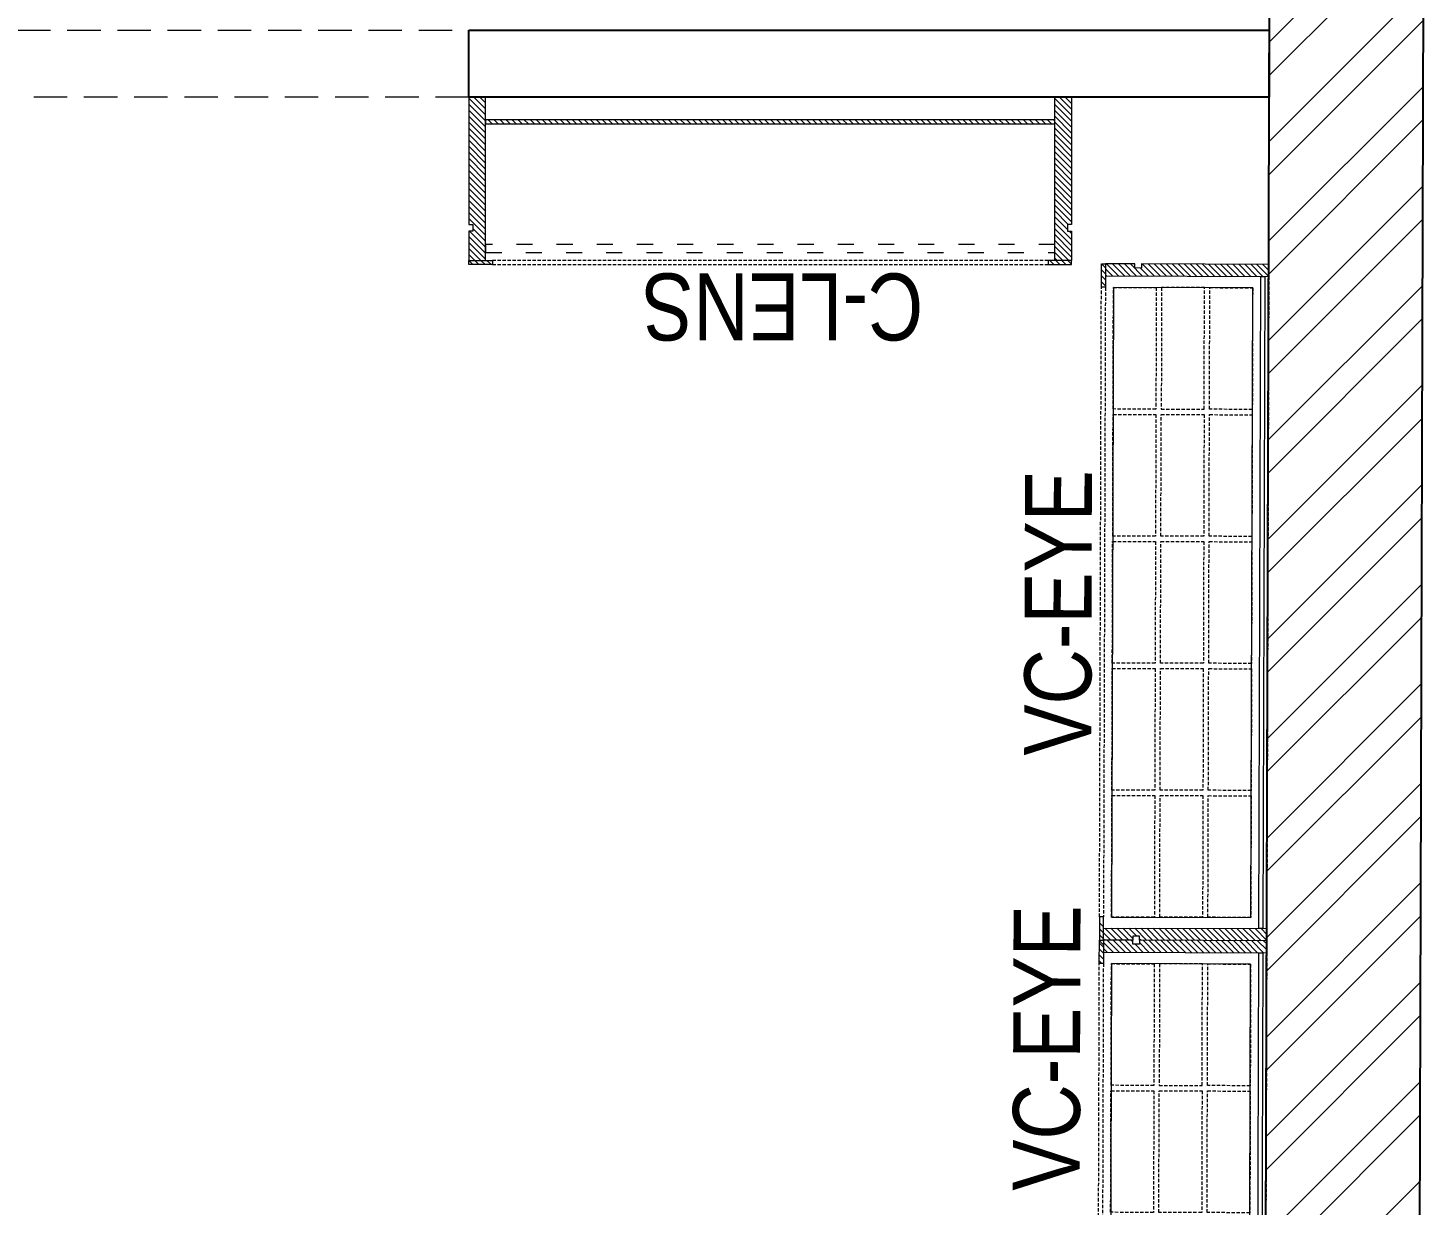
# Model space of a CAD drawing. Header units: millimetres. Extents: x 1938400 to 1950615, y 37176 to 49190.
# Drawn here: x 1948508 to 1950598, y 43195 to 44953 of the extents above; entities that cross this region are included whole.
import ezdxf

# ---------------------------------------------------------------- set-up
doc = ezdxf.new("R2010")
doc.units = ezdxf.units.MM
doc.header["$LTSCALE"] = 40
for name, pattern in [('a_p6_plan_L18$0$HIDDEN', [0.375, 0.25, -0.125]), ('ACAD_ISO03W100', [30, 12, -18]), ('CONTINOUS', [0])]:
    doc.linetypes.add(name, pattern=pattern)
doc.layers.add('A-CARPET AREA', color=3, linetype='CONTINOUS', lineweight=0, true_color=0x0aff0a)
doc.layers.add('A-WALL', color=1, linetype='Continuous')
for name, color, linetype, lineweight in [('LENS-CURTAIN', 5, 'a_p6_plan_L18$0$HIDDEN', 9), ('LENS-PARTITION', 21, 'Continuous', 25), ('LK-FF&E WALL', 1, 'Continuous', 9), ('LN-ELEVATION-1', 81, 'Continuous', 13), ('LN-ELEVATION-2', 103, 'Continuous', 20), ('LN-ELEVATION-3', 125, 'a_p6_plan_L18$0$HIDDEN', 18), ('LN-ELEVATION-4', 145, 'Continuous', 13), ('LN-HATCH', 251, 'Continuous', 0), ('PLANO-TXT', 252, 'Continuous', 5)]:
    doc.layers.add(name, color=color, linetype=linetype, lineweight=lineweight)
doc.styles.add('LK TXT', font='Gill Sans MT Condensed Regular.ttf')
pattern_1 = [(45, (7858558.917008298, 3503823.203216763), (-4.490128060534575, 4.490128060534575), [])]
pattern_2 = [(45, (4208834.246730669, 1706614.740126447), (-4.490128060534575, 4.490128060534575), [])]
pattern_3 = [(45, (4209134.246730668, 1706614.740126447), (-4.490128060534575, 4.490128060534575), [])]

# ---------------------------------------------------------------- blocks, each defined once
blk = doc.blocks.new('A$Cbc15f9d8')
at = {"layer": 'LN-HATCH'}
h = blk.add_hatch(dxfattribs=at)
h.set_pattern_fill('ANSI32', color=256, scale=11, angle=180)
h.set_pattern_definition([(225, (-4658256.187308483, -44958.98772636195), (74.08711299882052, -74.08711299882054), []), (225, (-4658305.578738483, -44958.98772636195), (74.08711299882052, -74.08711299882054), [])])
h.paths.add_polyline_path([(-1249.826642777771, 784.1614988286746), (-1250.520678231493, 554.1625459733186), (8628.43434465118, 524.3522144289454), (8616.460724287668, -3443.629720058409), (8846.45967714302, -3444.323755512595), (8846.59284615889, -3394.323932853178), (8859.127332961187, 753.6571318301138)])
h.paths.add_polyline_path([(-1242.361235323362, 3258.150235200184), (-3302.351856553927, 3264.366378836218), (-3309.029684644193, 1051.376454184181), (-3079.030731787905, 1050.682418729528), (-3073.046939152293, 3033.673390525743), (-1473.054223633371, 3028.845317798551), (-1479.650577996857, 842.8552702207817), (-1249.651625141501, 842.1612347665941)])
h.paths.add_polyline_path([(-2280.515988847241, 557.2706177913349), (-2279.646935756318, 845.2693065846105), (-2872.644235945307, 847.058711038786), (-2873.51328903623, 559.0600222455105)])
h.paths.add_polyline_path([(-3321.187375280076, -2977.60520258185), (-3091.188422424719, -2978.299238036503), (-3080.512346606702, 559.6846541546983), (-3310.511299462989, 560.3786896093517)])
h.paths.add_polyline_path([(-3092.57045824267, -3436.297152853688), (-3322.569411098957, -3435.6031173995), (-3332.005275733769, -6562.58888079191), (-3102.006322878413, -6563.282916246098)])
h.paths.add_polyline_path([(-2508.571574180387, -8077.080524593709), (-2507.808135180734, -7824.081676452071), (-3105.805412605405, -7822.27718427044), (-3104.094464333728, -7255.279765708488), (-3334.093417189084, -7254.585730253835), (-3336.567804461346, -8074.581996956956)])
h.paths.add_polyline_path([(2268.127875007689, -7852.493409803253), (2270.710893915966, -6996.497307000332), (1827.71291080676, -6995.160534364288), (1825.129891898483, -7851.156637166742), (1604.130898066796, -7850.489759621327), (1603.409704703837, -8089.488671502214), (2489.40567092225, -8092.16221677477), (2490.12686428614, -7853.163304893882)])
h.paths.add_polyline_path([(8832.376792507244, -8111.302507592016), (8836.857902007177, -6626.29120752553), (8836.800742821768, -6626.290969675989), (8837.008724780753, -6576.309496141154), (8607.009771924466, -6575.615460686503), (8603.162401469424, -7850.609655865584), (6990.169745136984, -7845.742355047844), (6989.385183319448, -8105.741171319619)])
at = {"layer": 'A-WALL'}
for p, q in [((8846.45967714302, -3444.323755512595), (8859.127332961187, 753.6571318301138)), ((8616.460724287668, -3443.629720058409), (8628.43434465118, 524.3522144289454))]:
    blk.add_line(p, q, dxfattribs=at)
blk = doc.blocks.new('VC 1010')
at = {"layer": 'LN-HATCH', "ltscale": 0.5}
h = blk.add_hatch(dxfattribs=at)
h.set_pattern_fill('ANSI31', color=256, scale=2)
h.set_pattern_definition([(45, (3761554.586240421, 1795022.935917533), (-4.490128060534575, 4.490128060534575), [])])
h.paths.add_polyline_path([(-505.166666666977, 24), (-505.166666666977, -166), (-499.1666666669771, -166), (-499.1666666669771, -176), (-505.166666666977, -176), (-505.166666666977, -220), (-487.1666666669772, -220), (-487.1666666669772, 24)])
h = blk.add_hatch(dxfattribs=at)
h.set_pattern_fill('ANSI31', color=256, scale=2)
h.set_pattern_definition(pattern_1)
h.paths.add_polyline_path([(504.8333333330228, 24), (504.8333333330228, -166), (498.8333333330228, -166), (498.8333333330228, -176), (504.8333333330228, -176), (504.8333333330228, -220), (486.8333333330228, -220), (486.8333333330228, 24)])
h = blk.add_hatch(dxfattribs=at)
h.set_pattern_fill('ANSI31', color=256, scale=2)
h.set_pattern_definition([(45, (7858741.917008297, 3503823.203216763), (-4.490128060534575, 4.490128060534575), [])])
h.paths.add_polyline_path([(-470.1666666669772, -220), (-470.1666666669772, -226), (-505.166666666977, -226), (-505.166666666977, -220)])
h = blk.add_hatch(dxfattribs=at)
h.set_pattern_fill('ANSI31', color=256, scale=2)
h.set_pattern_definition(pattern_1)
h.paths.add_polyline_path([(476.8333333330228, -220), (476.8333333330228, -226), (511.8333333330228, -226), (511.8333333330228, -220)])
at = {"layer": 'LN-ELEVATION-1', "ltscale": 0.5}
for points in [[(-505.166666666977, 24), (-505.166666666977, -166), (-499.1666666669771, -166), (-499.1666666669771, -176), (-505.166666666977, -176), (-505.166666666977, -220), (-487.1666666669772, -220), (-487.1666666669772, 24)], [(504.8333333330228, 24), (504.8333333330228, -166), (498.8333333330228, -166), (498.8333333330228, -176), (504.8333333330228, -176), (504.8333333330228, -220), (486.8333333330228, -220), (486.8333333330228, 24)], [(486.8333333330228, 12), (-487.1666666669772, 12), (-487.1666666669772, 18), (486.8333333330228, 18)], [(-470.1666666669772, -220), (-470.1666666669772, -226), (-505.166666666977, -226), (-505.166666666977, -220)], [(469.8333333330228, -220), (469.8333333330228, -226), (504.8333333330228, -226), (504.8333333330228, -220)]]:
    blk.add_lwpolyline(points, close=True, dxfattribs=at)
at = {"layer": 'LN-ELEVATION-2', "ltscale": 0.5}
blk.add_lwpolyline([(470.1666666674428, 0), (-470.1666666674428, 0), (-470.1666666674428, -208), (470.1666666674428, -208)], close=True, dxfattribs=at)
at = {"layer": 'LN-ELEVATION-3', "ltscale": 0.5}
for p, q in [((-487.1666666669772, 24), (486.8333333330228, 24)), ((-470.1666666669772, -220), (469.8333333330228, -220)), ((469.8333333330228, -226), (-470.1666666669772, -226))]:
    blk.add_line(p, q, dxfattribs=at)
for points in [[(-470.1666666674428, 0), (-288.5000000004657, 0), (-288.5000000004657, -64), (-470.1666666674428, -64)], [(-280.5000000004657, 0), (-98.83333333348855, 0), (-98.83333333348855, -64), (-280.5000000004657, -64)], [(-90.83333333348855, 0), (90.83333333348855, 0), (90.83333333348855, -64), (-90.83333333348855, -64)], [(98.83333333348855, 0), (280.5000000004657, 0), (280.5000000004657, -64), (98.83333333348855, -64)], [(288.5000000004657, 0), (470.1666666674428, 0), (470.1666666674428, -64), (288.5000000004657, -64)], [(-470.1666666674428, -136), (-288.5000000004657, -136), (-288.5000000004657, -72), (-470.1666666674428, -72)], [(-280.5000000004657, -72), (-98.83333333348855, -72), (-98.83333333348855, -136), (-280.5000000004657, -136)], [(-90.83333333348855, -72), (90.83333333348855, -72), (90.83333333348855, -136), (-90.83333333348855, -136)], [(98.83333333348855, -72), (280.5000000004657, -72), (280.5000000004657, -136), (98.83333333348855, -136)], [(288.5000000004657, -72), (470.1666666674428, -72), (470.1666666674428, -136), (288.5000000004657, -136)], [(-470.1666666674428, -144), (-288.5000000004657, -144), (-288.5000000004657, -208), (-470.1666666674428, -208)], [(-280.5000000004657, -144), (-98.83333333348855, -144), (-98.83333333348855, -208), (-280.5000000004657, -208)], [(-90.83333333348855, -144), (90.83333333348855, -144), (90.83333333348855, -208), (-90.83333333348855, -208)], [(98.83333333348855, -144), (280.5000000004657, -144), (280.5000000004657, -208), (98.83333333348855, -208)], [(288.5000000004657, -144), (470.1666666674428, -144), (470.1666666674428, -208), (288.5000000004657, -208)]]:
    blk.add_lwpolyline(points, close=True, dxfattribs=at)
blk = doc.blocks.new('JJ 900')
at = {"layer": 'LN-HATCH', "ltscale": 0.5}
h = blk.add_hatch(dxfattribs=at)
h.set_pattern_fill('ANSI31', color=256, scale=50)
h.set_pattern_definition([(45, (0, 0), (-4.419417382415921, 4.419417382415921), [])])
h.paths.add_polyline_path([(-911.7948143622632, 1.45519e-11), (-911.7948143622632, -189.9999999999854), (-905.7948143622637, -189.9999999999854), (-905.7948143622637, -199.9999999999854), (-911.7948143622632, -199.9999999999854), (-911.7948143622632, -243.9999999999855), (-886.7948143622632, -243.9999999999855), (-886.7948143622632, 1.45519e-11)])
h = blk.add_hatch(dxfattribs=at)
h.set_pattern_fill('ANSI31', color=256, scale=2)
h.set_pattern_definition(pattern_2)
h.paths.add_polyline_path([(-11.79481436226342, 1.45519e-11), (-11.79481436226342, -189.9999999999854), (-17.79481436226342, -189.9999999999854), (-17.79481436226342, -199.9999999999854), (-11.79481436226342, -199.9999999999854), (-11.79481436226342, -243.9999999999855), (-36.79481436226343, -243.9999999999855), (-36.79481436226343, 1.45519e-11)])
h = blk.add_hatch(dxfattribs=at)
h.set_pattern_fill('ANSI31', color=256, scale=2)
h.set_pattern_definition(pattern_3)
h.paths.add_polyline_path([(-36.79481436224887, -40), (-886.7948143622632, -39.99999999998546), (-886.7948143622632, -33.99999999998545), (-36.79481436224887, -34)])
h = blk.add_hatch(dxfattribs=at)
h.set_pattern_fill('ANSI31', color=256, scale=2)
h.set_pattern_definition(pattern_3)
h.paths.add_polyline_path([(-876.7948143622632, -243.9999999999855), (-876.7948143622632, -249.9999999999854), (-911.7948143622632, -249.9999999999854), (-911.7948143622632, -243.9999999999855)])
h = blk.add_hatch(dxfattribs=at)
h.set_pattern_fill('ANSI31', color=256, scale=2)
h.set_pattern_definition(pattern_2)
h.paths.add_polyline_path([(-46.79481436226342, -243.9999999999855), (-46.79481436226342, -249.9999999999854), (-11.79481436226342, -249.9999999999854), (-11.79481436226342, -243.9999999999855)])
at = {"layer": 'LN-ELEVATION-1', "ltscale": 0.5}
for points in [[(-911.7948143622632, 1.45519e-11), (-911.7948143622632, -189.9999999999854), (-905.7948143622637, -189.9999999999854), (-905.7948143622637, -199.9999999999854), (-911.7948143622632, -199.9999999999854), (-911.7948143622632, -243.9999999999855), (-886.7948143622632, -243.9999999999855), (-886.7948143622632, 1.45519e-11)], [(-11.79481436226342, 1.45519e-11), (-11.79481436226342, -189.9999999999854), (-17.79481436226342, -189.9999999999854), (-17.79481436226342, -199.9999999999854), (-11.79481436226342, -199.9999999999854), (-11.79481436226342, -243.9999999999855), (-36.79481436226343, -243.9999999999855), (-36.79481436226343, 1.45519e-11)], [(-36.79481436226343, -39.99999999998546), (-886.7948143622632, -39.99999999998546), (-886.7948143622632, -33.99999999998545), (-36.79481436226343, -33.99999999998545)], [(-876.7948143622632, -243.9999999999855), (-876.7948143622632, -249.9999999999854), (-911.7948143622632, -249.9999999999854), (-911.7948143622632, -243.9999999999855)], [(-46.79481436226342, -243.9999999999855), (-46.79481436226342, -249.9999999999854), (-11.79481436226342, -249.9999999999854), (-11.79481436226342, -243.9999999999855)]]:
    blk.add_lwpolyline(points, close=True, dxfattribs=at)
at = {"layer": 'LN-ELEVATION-3', "ltscale": 0.5}
for p, q in [((-886.7948143622632, 1.45519e-11), (-36.79481436226343, 1.45519e-11)), ((-876.7948143622632, -243.9999999999855), (-46.79481436226342, -243.9999999999855)), ((-46.79481436226342, -249.9999999999854), (-876.7948143622632, -249.9999999999854))]:
    blk.add_line(p, q, dxfattribs=at)
at = {"layer": 'LN-ELEVATION-4', "linetype": 'ACAD_ISO03W100', "ltscale": 0.05}
blk.add_lwpolyline([(-886.7948143622632, -219.9999999999854), (-36.79481436226343, -219.9999999999854), (-36.79481436226343, -231.9999999999855), (-886.7948143622632, -231.9999999999855)], close=True, dxfattribs=at)

msp = doc.modelspace()

# ---------------------------------------------------------------- linework, layer by layer
at = {"layer": 'LENS-CURTAIN', "ltscale": 5}
msp.add_lwpolyline([(1949166.929465409, 44849.67205929843), (1948416.929465409, 44849.67205929843), (1948416.929465409, 44949.67205929842), (1949166.929465409, 44949.67205929842)], close=True, dxfattribs=at)
at = {"layer": 'LENS-PARTITION'}
msp.add_lwpolyline([(1949166.929465409, 44949.67205929842), (1950362.400414102, 44949.67205929842), (1950362.400414102, 44849.67205929843), (1949166.929465409, 44849.67205929843)], close=True, dxfattribs=at)

# ---------------------------------------------------------------- block references
at = {"layer": 'A-CARPET AREA'}
msp.add_blockref('A$Cbc15f9d8', (1941738.794164159, 45925.31984486948), dxfattribs=at)
at = {"layer": 'LK-FF&E WALL', "xscale": -1}
msp.add_blockref('JJ 900', (1949155.134651047, 44849.67205929842), dxfattribs=at)
at = {"layer": 'LK-FF&E WALL', "xscale": 1.000004552821377, "yscale": 1.000004552821377, "zscale": 1.000004552821377, "rotation": 269.827107118585}
for p in [(1950336.122653724, 44094.90912132445), (1950333.074918939, 43084.90912132445)]:
    msp.add_blockref('VC 1010', p, dxfattribs=at)

# ---------------------------------------------------------------- texts
at = {"layer": 'PLANO-TXT', "linetype": 'Continuous', "ltscale": 3, "attachment_point": 5, "style": 'LK TXT'}
for s, insert, char_height, width, rotation in [('C-LENS', (1949635.613746577, 44537.15228256669), 100, 244.6773255813953, 179.9999999999999), ('VC-EYE', (1950047.553982185, 44079.57631762084), 100.0004552821377, 244.6784395535537, 89.8271071185849), ('VC-EYE', (1950030.519683403, 43429.75673580784), 100.0004552821377, 244.6784395535537, 89.8271071185849)]:
    msp.add_mtext(s, dxfattribs=dict(at, insert=insert, char_height=char_height, width=width, rotation=rotation))

doc.saveas('drawing.dxf')
